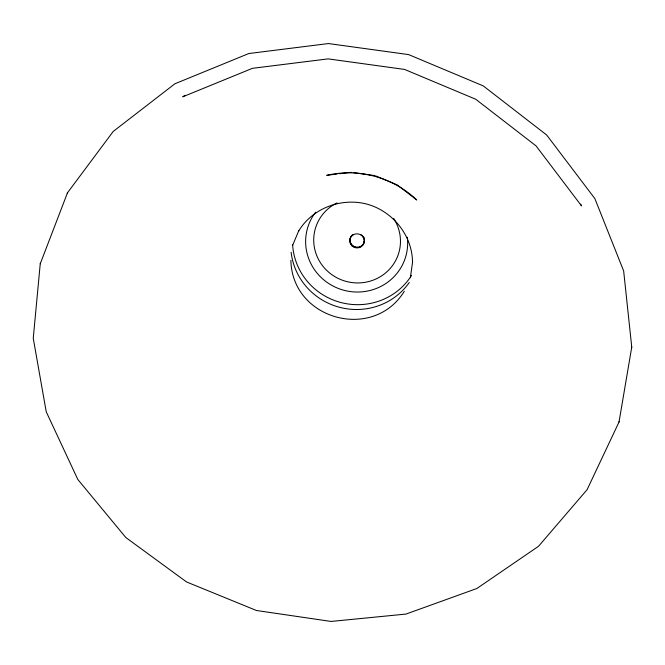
<?xml version="1.0" encoding="UTF-8"?>
<svg xmlns="http://www.w3.org/2000/svg" width="665" height="665" viewBox="0 0 665 665"><rect width="100%" height="100%" fill="white"/><g stroke="black" fill="none" stroke-linecap="round" stroke-linejoin="round"><path stroke-width="1" d="M40.241 263.814L33.25 338.302L46.226 411.776L77.838 479.507L125.835 537.536L186.574 581.966L256.432 610.495L331.087 621.442L405.991 614.069L476.847 588.508L538.525 546.289L587.104 489.664L619.032 422.009L631.75 347.072L623.662 270.996L594.884 198.636L546.688 135.012L483.239 85.893L408.626 54.597L328.468 43.558L248.81 53.533L174.895 83.782L113.233 131.429L67.481 192.808L40.241 263.814L40.44 263.274M410.372 277.737L412.599 261.86L412.516 262.434C412.416 235.543 392.89 211.345 367.196 204.188C341.428 197.281 312.309 208.17 298.519 231.262L298.735 230.73L292.567 245.535M619.032 422.009L619.123 421.444M631.659 347.629L631.75 347.072M67.281 193.34L67.481 192.808M404.312 291.278C373.19 341.827 291.927 319.641 290.888 260.273M185.086 95.253L182.717 96.824L252.451 68.32L328.128 58.877L404.578 69.426L475.741 99.251L536.04 145.884L581.518 205.884L580.661 204.172M337.305 173.956L326.715 175.352C358.635 167.879 393.065 177.289 416.747 199.974L397.229 184.895L375.941 176.017M339.283 173.723L351.178 172.302M353.165 172.576L375.018 175.635M409.266 282.5A64.937 62.992 15 0 1 339.956 307.405A64.937 62.992 15 0 1 291.129 252.21M411.56 275.368A64.297 62.402 15 0 1 341.228 302.608A64.297 62.402 15 0 1 292.633 244.861M407.321 237.247A51.122 49.617 15 0 1 343.547 290.173A51.122 49.617 15 0 1 315.617 212.177M393.63 218.394A43.458 42.194 15 0 1 379.407 277.23A43.458 42.194 15 0 1 319.258 260.788A43.458 42.194 15 0 1 336.989 202.908M360.754 234.421A7.265 7.049 15 0 1 362.699 245.102A7.265 7.049 15 0 1 351.594 244.969A7.265 7.049 15 0 1 353.497 234.329M364.47 240.273A7.257 7.049 15 0 1 356.29 247.164A7.257 7.049 15 0 1 350.222 238.261M350.937 236.574A7.257 7.049 15 0 1 352.084 235.119M363.489 236.723A7.257 7.049 15 0 1 364.221 238.436M351.91 245.801A7.273 7.057 15 0 0 364.046 242.792A7.273 7.057 15 0 0 355.152 234.013A7.273 7.057 15 0 0 351.91 245.801"/></g></svg>
